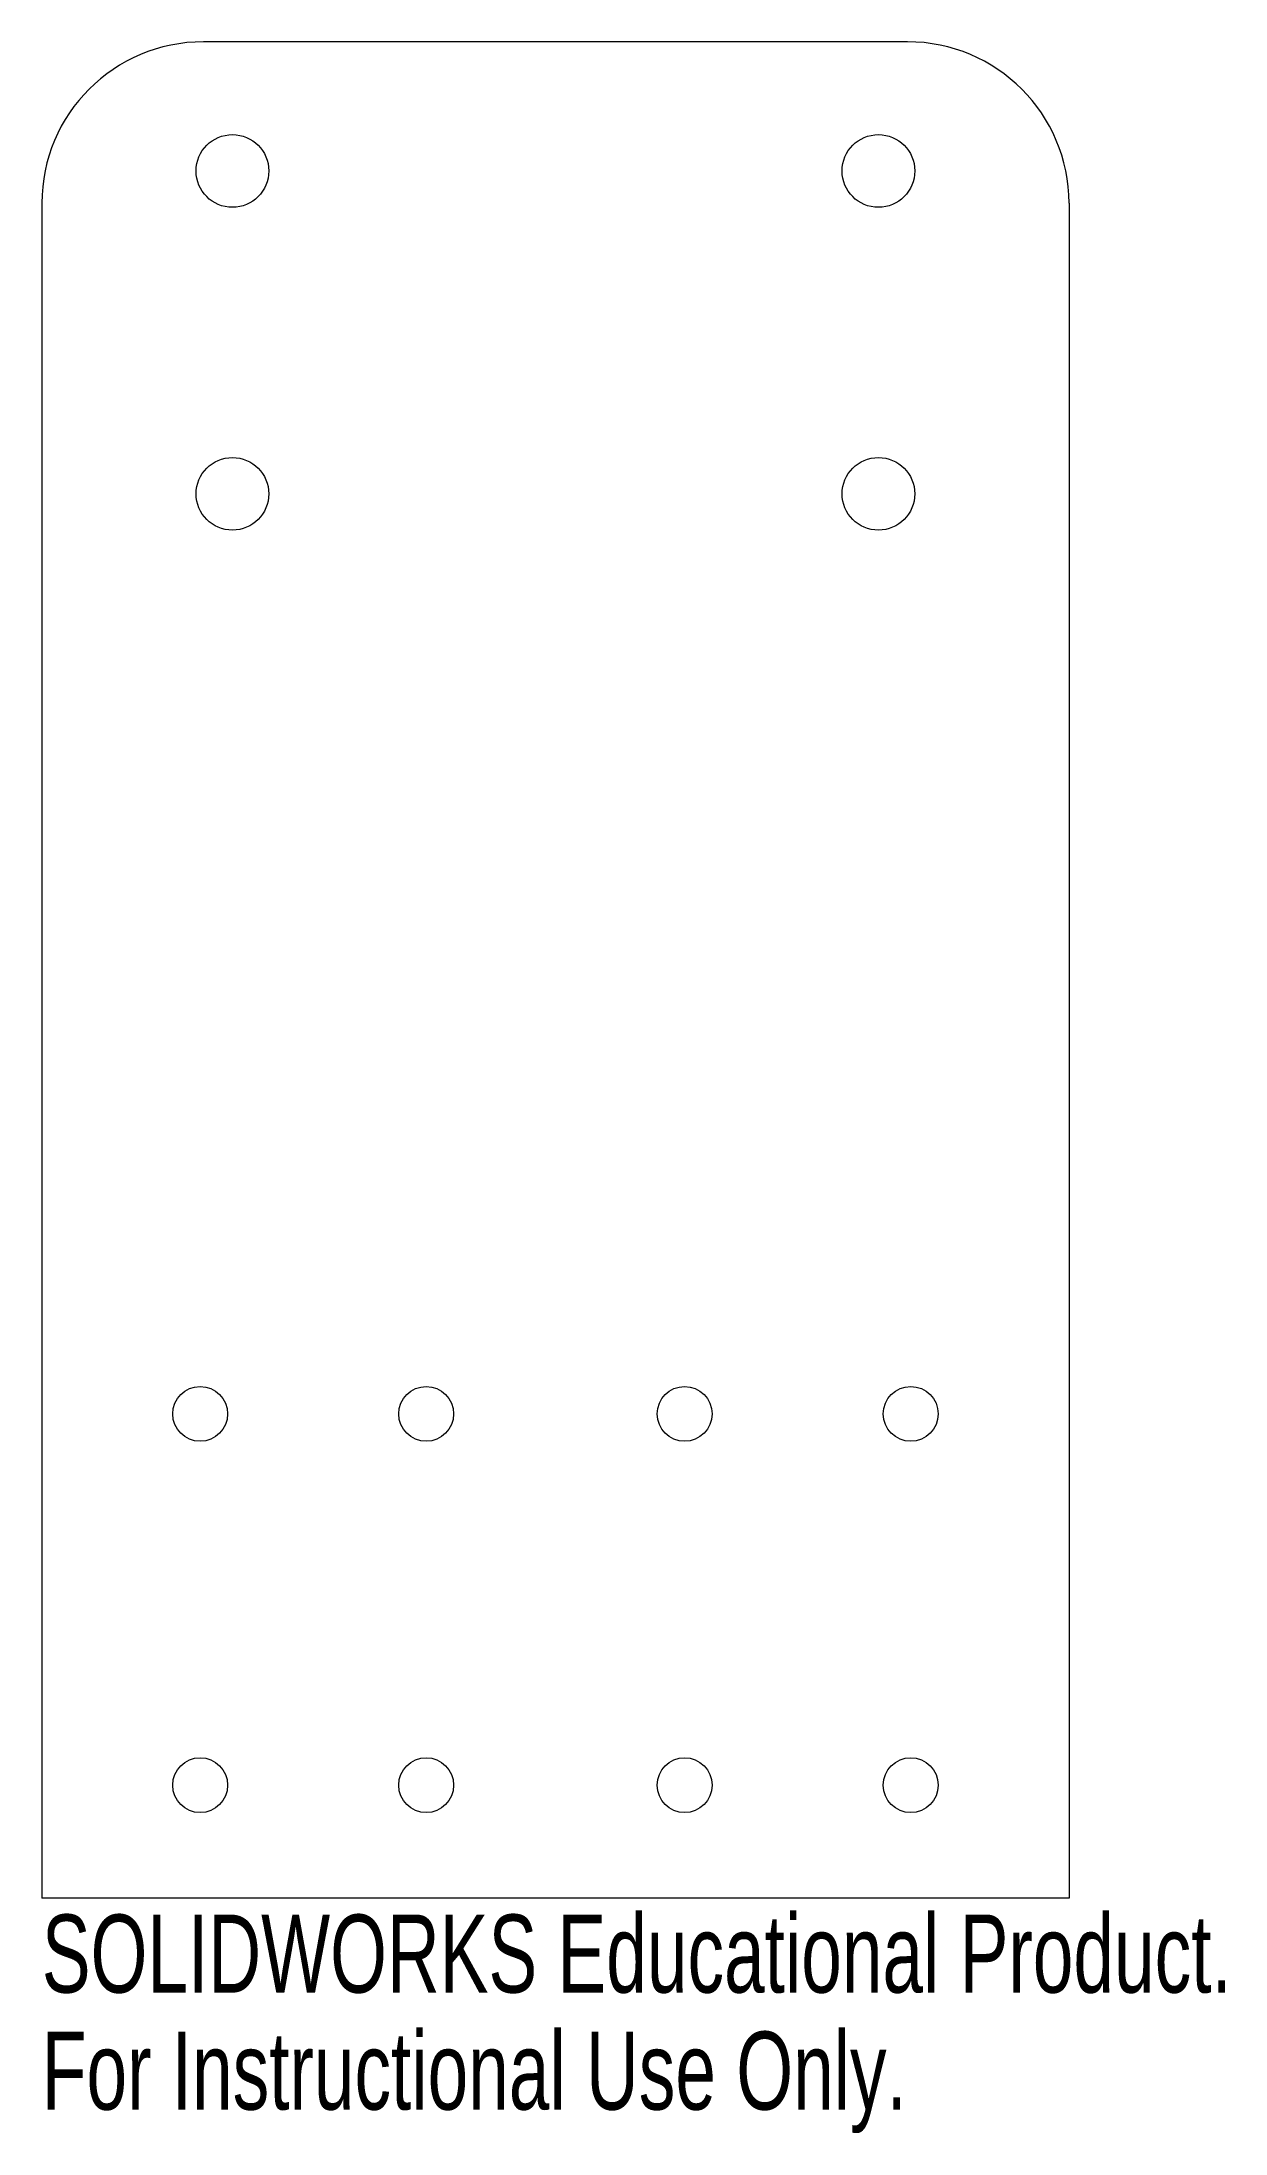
# Model space of a CAD drawing. Header units: inches. Extents: x -1.25 to 1.63, y -5.1 to 0.
import ezdxf

# ---------------------------------------------------------------- set-up
doc = ezdxf.new("R2010")
doc.units = ezdxf.units.IN
doc.header["$MEASUREMENT"] = 0
doc.styles.add('SLDTEXTSTYLE0', font='TXT', dxfattribs={"width": 0.7})

msp = doc.modelspace()

# ---------------------------------------------------------------- linework, layer by layer
at = {"color": 7, "linetype": 'Continuous', "lineweight": 15}
for p, q in [((0.8583, 0), (-0.8583, 0)), ((-1.252, -0.3937), (-1.252, -4.5276)), ((1.252, -0.3937), (1.252, -4.5276)), ((1.252, -4.5276), (-1.252, -4.5276))]:
    msp.add_line(p, q, dxfattribs=at)
for centre, radius in [((-0.7874, -0.315), 0.0886), ((0.7874, -0.315), 0.0886), ((-0.7874, -1.1024), 0.0886), ((0.7874, -1.1024), 0.0886), ((-0.8661, -3.3465), 0.0669), ((-0.315, -3.3465), 0.0669), ((0.315, -3.3465), 0.0669), ((0.8661, -3.3465), 0.0669), ((-0.8661, -4.252), 0.0669), ((-0.315, -4.252), 0.0669), ((0.315, -4.252), 0.0669), ((0.8661, -4.252), 0.0669)]:
    msp.add_circle(centre, radius, dxfattribs=at)
for centre, start, end in [((-0.8583, -0.3937), 90, 180), ((0.8583, -0.3937), 0, 90)]:
    msp.add_arc(centre, 0.3937, start, end, dxfattribs=at)

# ---------------------------------------------------------------- texts
at = {"color": 7, "linetype": 'Continuous', "char_height": 0.1903, "attachment_point": 1, "style": 'SLDTEXTSTYLE0'}
for s, insert in [('SOLIDWORKS Educational Product.', (-1.252, -4.5677)), ('For Instructional Use Only.', (-1.252, -4.8531))]:
    msp.add_mtext(s, dxfattribs=dict(at, insert=insert))

doc.saveas('drawing.dxf')
